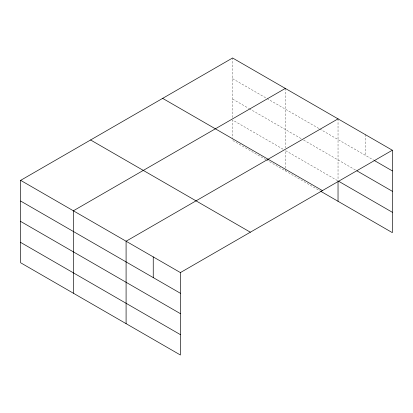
<?xml version="1.0" encoding="UTF-8"?>
<svg xmlns="http://www.w3.org/2000/svg" width="413" height="413" viewBox="0 0 413 413"><rect width="100%" height="100%" fill="white"/><g stroke="black" fill="none" stroke-linecap="round" stroke-linejoin="round"><path stroke-width="0.31" stroke-dasharray="2.06 1.55" d="M232.596 117.498L232.596 57.99M232.596 78.682L266.447 98.222M267.005 98.542L319.166 128.66M319.719 128.98L373.507 160.032M232.596 99.053L248.688 108.345M249.245 108.665L301.407 138.778M303.627 140.064L356.326 170.486M283.096 149.196L232.596 120.038L232.596 137.865M337.478 180.595L285.316 150.477L285.316 170.848M265.895 159.635L232.596 140.415L232.596 138.505M266.447 159.955L320.276 191.033M365.19 134.54L365.19 155.231M338.035 118.861L338.035 180.915M285.316 88.423L285.316 147.931"/><path stroke-width="0.62" d="M392.35 150.224L232.596 57.99L20.65 180.352L20.65 262.776L180.404 355.01L180.404 272.585L392.35 150.224L392.35 232.648L320.829 191.353M285.316 88.423L73.369 210.79L73.369 293.215M338.035 118.861L126.089 241.228L126.089 323.653M374.059 160.352L392.35 170.915M356.878 170.806L392.35 191.286M338.588 181.235L392.35 212.272M162.655 98.371L322.408 190.599M90.592 139.976L250.345 232.204M20.65 180.352L180.404 272.585M20.65 201.048L180.404 293.276M20.65 221.42L180.404 313.653M20.65 242.405L180.404 334.638M338.035 181.55L338.035 201.286M153.244 256.907L153.244 277.598"/></g></svg>
